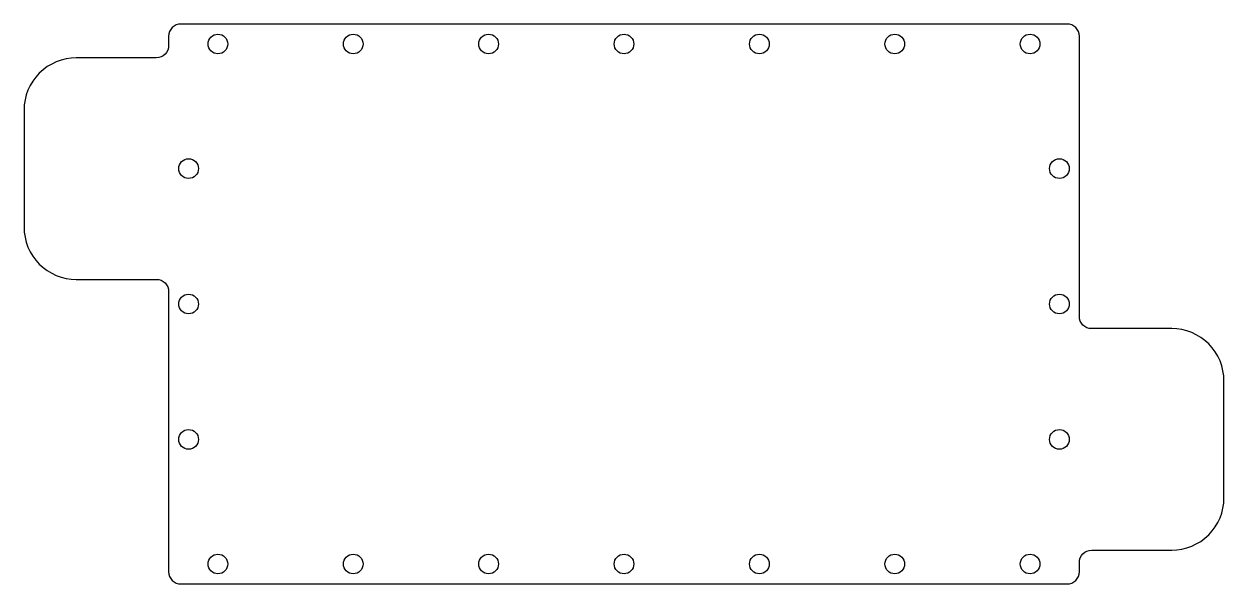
# Model space of a CAD drawing. Header units: millimetres. Extents: x -98 to 98, y -46 to 46.
import ezdxf

# ---------------------------------------------------------------- set-up
doc = ezdxf.new("R2010")
doc.units = ezdxf.units.MM

msp = doc.modelspace()

# ---------------------------------------------------------------- linework, layer by layer
msp.add_lwpolyline([(-72, 45.5, 0.414214), (-74, 43.5), (-74, 42, -0.414214), (-76, 40), (-89, 40, 0.414214), (-97.5, 31.5), (-97.5, 12.5, 0.414214), (-89, 4), (-76, 4, -0.414214), (-74, 2), (-74, -43.5, 0.414214), (-72, -45.5), (72, -45.5, 0.414214), (74, -43.5), (74, -42, -0.414214), (76, -40), (89, -40, 0.414214), (97.5, -31.5), (97.5, -12.5, 0.414214), (89, -4), (76, -4, -0.414214), (74, -2), (74, 43.5, 0.414214), (72, 45.5)], format="xyb", close=True)
for centre in [(-66, 42.25), (-44, 42.25), (-22, 42.25), (0, 42.25), (22, 42.25), (44, 42.25), (66, 42.25), (-70.75, 22), (70.75, 22), (-70.75, 0), (70.75, 0), (-70.75, -22), (70.75, -22), (-66, -42.25), (-44, -42.25), (-22, -42.25), (0, -42.25), (22, -42.25), (44, -42.25), (66, -42.25)]:
    msp.add_circle(centre, 1.6)

doc.saveas('drawing.dxf')
